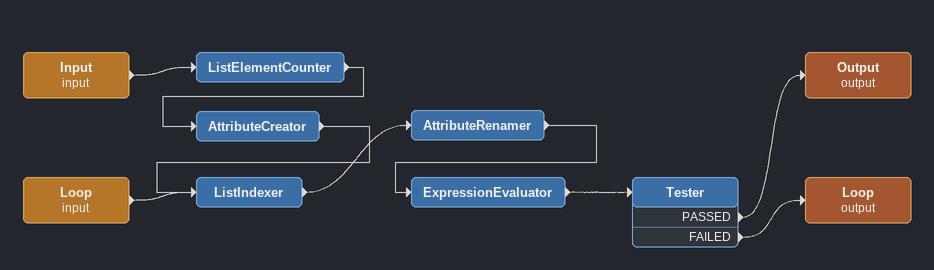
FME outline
Input (input)
    -> ListElementCounter
ListElementCounter
    -> AttributeCreator
AttributeCreator
    -> ListIndexer
Loop (input)
    -> ListIndexer
ListIndexer
    -> AttributeRenamer
AttributeRenamer
    -> ExpressionEvaluator
ExpressionEvaluator
    -> Tester
Tester
    PASSED -> Output (output)
    FAILED -> Loop (output)
Output (output)
Loop (output)
